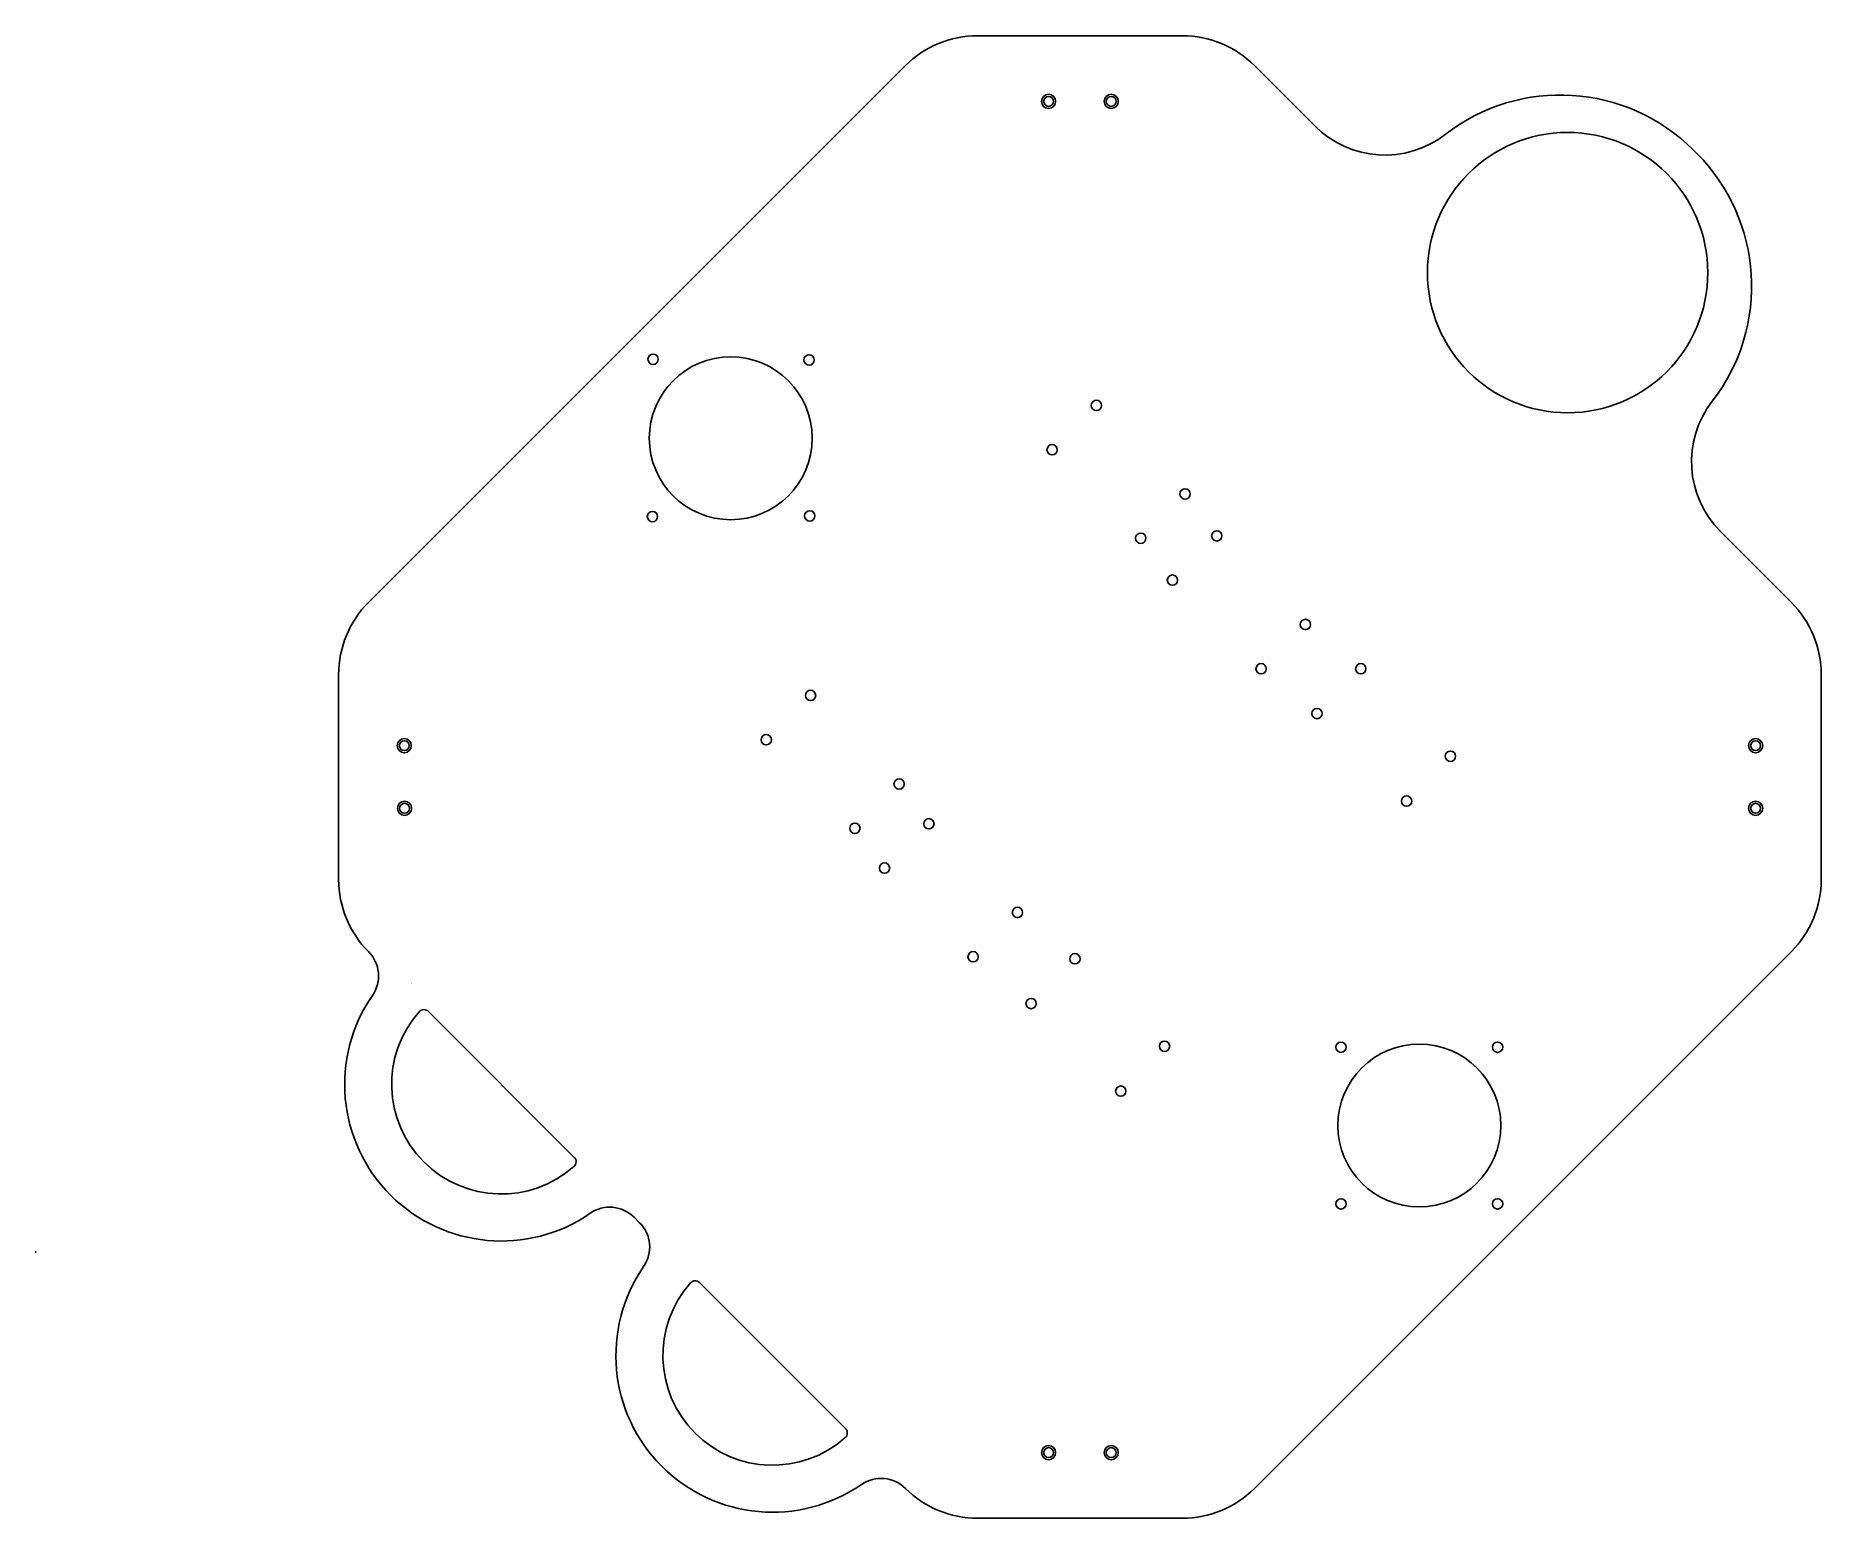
# Model space of a CAD drawing. Header units: centimetres. Extents: x 0 to 57, y -8.5 to 38.8.
import ezdxf

# ---------------------------------------------------------------- set-up
doc = ezdxf.new("R2010")
doc.units = ezdxf.units.CM
doc.header["$MEASUREMENT"] = 0
doc.layers.add('MechanicalTeamChassis v20_Sketch14', color=7, linetype='Continuous')
doc.layers.add('MechanicalTeamChassis v20_Sketch15', color=7, linetype='Continuous')

msp = doc.modelspace()

# ---------------------------------------------------------------- linework, layer by layer
at = {"layer": 'MechanicalTeamChassis v20_Sketch14'}
for p, q in [((36.607, 38.828, 3.514), (30.062, 38.828, 3.514)), ((27.764, 37.876, 3.514), (10.621, 20.733, 3.514)), ((40.841, 35.94, 3.514), (38.905, 37.876, 3.514)), ((53.019, 35.076, 3.514), (52.916, 35.179, 3.514)), ((56.048, 20.733, 3.514), (53.781, 23, 3.514)), ((9.669, 18.435, 3.514), (9.669, 11.89, 3.514)), ((57, 11.89, 3.514), (57, 18.435, 3.514)), ((38.905, -7.551, 3.514), (56.048, 9.592, 3.514)), ((12.534, 7.679, 3.514), (17.192, 3.02, 3.514)), ((19.106, 1.107, 3.514), (19.279, 0.934, 3.514)), ((21.192, -0.979, 3.514), (25.348, -5.135, 3.514)), ((25.348, -5.135, 3.514), (25.85, -5.638, 3.514)), ((30.062, -8.503, 3.514), (36.607, -8.503, 3.514))]:
    msp.add_line(p, q, dxfattribs=at)
for centre, radius in [((32.334, 36.732, 3.514), 0.225), ((32.334, 36.732, 3.514), 0.159), ((34.334, 36.732, 3.514), 0.225), ((34.334, 36.732, 3.514), 0.159), ((48.902, 31.264, 3.514), 4.475), ((19.709, 28.499, 3.514), 0.165), ((22.188, 25.977, 3.514), 2.6), ((24.688, 28.477, 3.514), 0.165), ((33.86, 27.026, 3.514), 0.165), ((32.446, 25.612, 3.514), 0.165), ((36.689, 24.198, 3.514), 0.165), ((19.688, 23.476, 3.514), 0.165), ((24.709, 23.498, 3.514), 0.165), ((35.275, 22.784, 3.514), 0.165), ((37.704, 22.861, 3.514), 0.165), ((36.289, 21.447, 3.514), 0.165), ((40.532, 20.033, 3.514), 0.165), ((39.118, 18.619, 3.514), 0.165), ((42.299, 18.62, 3.514), 0.165), ((24.735, 17.768, 3.514), 0.165), ((40.902, 17.189, 3.514), 0.165), ((11.765, 16.163, 3.514), 0.225), ((11.765, 16.163, 3.514), 0.159), ((23.321, 16.354, 3.514), 0.165), ((45.161, 15.825, 3.514), 0.165), ((54.904, 16.163, 3.514), 0.225), ((54.904, 16.163, 3.514), 0.159), ((27.563, 14.939, 3.514), 0.165), ((11.775, 14.163, 3.514), 0.225), ((11.775, 14.163, 3.514), 0.159), ((43.763, 14.394, 3.514), 0.165), ((54.904, 14.163, 3.514), 0.225), ((54.904, 14.163, 3.514), 0.159), ((26.149, 13.525, 3.514), 0.165), ((28.511, 13.669, 3.514), 0.165), ((27.097, 12.255, 3.514), 0.165), ((31.34, 10.841, 3.514), 0.165), ((29.925, 9.426, 3.514), 0.165), ((33.174, 9.361, 3.514), 0.165), ((31.776, 7.93, 3.514), 0.165), ((36.035, 6.566, 3.514), 0.165), ((41.668, 6.536, 3.514), 0.165), ((44.168, 4.036, 3.514), 2.6), ((46.668, 6.536, 3.514), 0.165), ((34.638, 5.135, 3.514), 0.165), ((41.668, 1.535, 3.514), 0.165), ((46.668, 1.535, 3.514), 0.165), ((32.334, -6.407, 3.514), 0.225), ((32.334, -6.407, 3.514), 0.159), ((34.334, -6.407, 3.514), 0.225), ((34.334, -6.407, 3.514), 0.159)]:
    msp.add_circle(centre, radius, dxfattribs=at)
for centre, radius, start, end in [((30.062, 35.578, 3.514), 3.25, 90, 135), ((36.607, 35.578, 3.514), 3.25, 45, 90), ((48.674, 30.936, 3.514), 6, 45, 127.7798), ((43.068, 38.168, 3.514), 3.15, 225, 307.7798), ((48.776, 30.833, 3.514), 6, 322.2202, 45), ((56.008, 25.228, 3.514), 3.15, 142.2202, 225), ((12.919, 18.435, 3.514), 3.25, 135, 180), ((53.75, 18.435, 3.514), 3.25, 360, 45), ((12.919, 11.89, 3.514), 3.25, 180, 225), ((53.75, 11.89, 3.514), 3.25, 315, 0), ((9.843, 8.814, 3.514), 1.1, 325.3889, 45), ((14.863, 5.349, 3.514), 5, 145.3889, 304.6111), ((14.863, 5.349, 3.514), 3.5, 138.4746, 311.5254), ((12.393, 7.537, 3.514), 0.2, 45, 138.4746), ((17.051, 2.879, 3.514), 0.2, 311.5254, 45), ((18.328, 0.329, 3.514), 1.1, 45, 124.6111), ((18.501, 0.156, 3.514), 1.1, 325.3889, 45), ((23.521, -3.308, 3.514), 5, 145.3889, 304.6111), ((23.521, -3.308, 3.514), 3.5, 138.4746, 311.5255), ((21.051, -1.121, 3.514), 0.2, 45, 138.4746), ((26.986, -8.329, 3.514), 1.1, 45, 124.6111), ((30.062, -5.253, 3.514), 3.25, 225, 270), ((36.607, -5.253, 3.514), 3.25, 270, 315)]:
    msp.add_arc(centre, radius, start, end, dxfattribs=at)
msp.add_ellipse((10.306, 7.478, 3.514), major_axis=(1.414, -1.414), ratio=1, start_param=1.354323, end_param=1.354333, dxfattribs=at)
msp.add_ellipse((10.306, 7.478, 3.514), major_axis=(1.414, -1.414), ratio=1, start_param=1.354323, end_param=1.354333, dxfattribs=at)
msp.add_open_spline([(25.842, -5.929, 3.514), (25.861, -5.911, 3.514), (25.877, -5.891, 3.514), (25.9, -5.844, 3.514), (25.907, -5.818, 3.514), (25.91, -5.766, 3.514), (25.907, -5.74, 3.514), (25.894, -5.701, 3.514), (25.887, -5.687, 3.514), (25.871, -5.661, 3.514), (25.861, -5.649, 3.514), (25.85, -5.638, 3.514)], degree=3, knots=[0, 0, 0, 0, 0.0781289, 0.0781289, 0.1562578, 0.1562578, 0.2343867, 0.2343867, 0.2807566, 0.2807566, 0.3271266, 0.3271266, 0.3271266, 0.3271266], dxfattribs=at)
msp.add_point((0, 0, 3.514), dxfattribs=at)
at = {"layer": 'MechanicalTeamChassis v20_Sketch15'}
for p, q in [((36.607, 38.828, 3.514), (30.062, 38.828, 3.514)), ((27.764, 37.876, 3.514), (10.621, 20.733, 3.514)), ((40.841, 35.94, 3.514), (38.905, 37.876, 3.514)), ((53.019, 35.076, 3.514), (52.916, 35.179, 3.514)), ((56.048, 20.733, 3.514), (53.781, 23, 3.514)), ((9.669, 18.435, 3.514), (9.669, 11.89, 3.514)), ((57, 11.89, 3.514), (57, 18.435, 3.514)), ((38.905, -7.551, 3.514), (56.048, 9.592, 3.514)), ((12.534, 7.679, 3.514), (17.192, 3.02, 3.514)), ((19.106, 1.107, 3.514), (19.279, 0.934, 3.514)), ((21.192, -0.979, 3.514), (25.348, -5.135, 3.514)), ((25.348, -5.135, 3.514), (25.85, -5.638, 3.514)), ((30.062, -8.503, 3.514), (36.607, -8.503, 3.514))]:
    msp.add_line(p, q, dxfattribs=at)
for centre, radius in [((32.334, 36.732, 3.514), 0.225), ((34.334, 36.732, 3.514), 0.225), ((48.902, 31.264, 3.514), 4.475), ((19.709, 28.499, 3.514), 0.165), ((22.188, 25.977, 3.514), 2.6), ((24.688, 28.477, 3.514), 0.165), ((33.86, 27.026, 3.514), 0.165), ((32.446, 25.612, 3.514), 0.165), ((36.689, 24.198, 3.514), 0.165), ((19.688, 23.476, 3.514), 0.165), ((24.709, 23.498, 3.514), 0.165), ((35.275, 22.784, 3.514), 0.165), ((37.704, 22.861, 3.514), 0.165), ((36.289, 21.447, 3.514), 0.165), ((40.532, 20.033, 3.514), 0.165), ((39.118, 18.619, 3.514), 0.165), ((42.299, 18.62, 3.514), 0.165), ((24.735, 17.768, 3.514), 0.165), ((40.902, 17.189, 3.514), 0.165), ((11.765, 16.163, 3.514), 0.225), ((23.321, 16.354, 3.514), 0.165), ((45.161, 15.825, 3.514), 0.165), ((54.904, 16.163, 3.514), 0.225), ((54.904, 16.163, 3.514), 0.159), ((27.563, 14.939, 3.514), 0.165), ((11.775, 14.163, 3.514), 0.225), ((43.763, 14.394, 3.514), 0.165), ((54.904, 14.163, 3.514), 0.225), ((54.904, 14.163, 3.514), 0.159), ((26.149, 13.525, 3.514), 0.165), ((28.511, 13.669, 3.514), 0.165), ((27.097, 12.255, 3.514), 0.165), ((31.34, 10.841, 3.514), 0.165), ((29.925, 9.426, 3.514), 0.165), ((33.174, 9.361, 3.514), 0.165), ((31.776, 7.93, 3.514), 0.165), ((36.035, 6.566, 3.514), 0.165), ((41.668, 6.536, 3.514), 0.165), ((44.168, 4.036, 3.514), 2.6), ((46.668, 6.536, 3.514), 0.165), ((34.638, 5.135, 3.514), 0.165), ((41.668, 1.535, 3.514), 0.165), ((46.668, 1.535, 3.514), 0.165), ((32.334, -6.407, 3.514), 0.225), ((34.334, -6.407, 3.514), 0.225)]:
    msp.add_circle(centre, radius, dxfattribs=at)
for centre, radius, start, end in [((30.062, 35.578, 3.514), 3.25, 90, 135), ((36.607, 35.578, 3.514), 3.25, 45, 90), ((48.674, 30.936, 3.514), 6, 45, 127.7798), ((43.068, 38.168, 3.514), 3.15, 225, 307.7798), ((48.776, 30.833, 3.514), 6, 322.2202, 45), ((56.008, 25.228, 3.514), 3.15, 142.2202, 225), ((12.919, 18.435, 3.514), 3.25, 135, 180), ((53.75, 18.435, 3.514), 3.25, 360, 45), ((12.919, 11.89, 3.514), 3.25, 180, 225), ((53.75, 11.89, 3.514), 3.25, 315, 0), ((9.843, 8.814, 3.514), 1.1, 325.3889, 45), ((14.863, 5.349, 3.514), 5, 145.3889, 304.6111), ((14.863, 5.349, 3.514), 3.5, 138.4746, 311.5254), ((12.393, 7.537, 3.514), 0.2, 45, 138.4746), ((17.051, 2.879, 3.514), 0.2, 311.5254, 45), ((18.328, 0.329, 3.514), 1.1, 45, 124.6111), ((18.501, 0.156, 3.514), 1.1, 325.3889, 45), ((23.521, -3.308, 3.514), 5, 145.3889, 304.6111), ((23.521, -3.308, 3.514), 3.5, 138.4746, 311.5255), ((21.051, -1.121, 3.514), 0.2, 45, 138.4746), ((26.986, -8.329, 3.514), 1.1, 45, 124.6111), ((30.062, -5.253, 3.514), 3.25, 225, 270), ((36.607, -5.253, 3.514), 3.25, 270, 315)]:
    msp.add_arc(centre, radius, start, end, dxfattribs=at)
msp.add_ellipse((10.306, 7.478, 3.514), major_axis=(1.414, -1.414), ratio=1, start_param=1.354323, end_param=1.354333, dxfattribs=at)
msp.add_ellipse((10.306, 7.478, 3.514), major_axis=(1.414, -1.414), ratio=1, start_param=1.354323, end_param=1.354333, dxfattribs=at)
msp.add_open_spline([(25.842, -5.929, 3.514), (25.861, -5.911, 3.514), (25.877, -5.891, 3.514), (25.9, -5.844, 3.514), (25.907, -5.818, 3.514), (25.91, -5.766, 3.514), (25.907, -5.74, 3.514), (25.894, -5.701, 3.514), (25.887, -5.687, 3.514), (25.871, -5.661, 3.514), (25.861, -5.649, 3.514), (25.85, -5.638, 3.514)], degree=3, knots=[0, 0, 0, 0, 0.0781289, 0.0781289, 0.1562578, 0.1562578, 0.2343867, 0.2343867, 0.2807566, 0.2807566, 0.3271266, 0.3271266, 0.3271266, 0.3271266], dxfattribs=at)
msp.add_point((0, 0, 3.514), dxfattribs=at)

doc.saveas('drawing.dxf')
